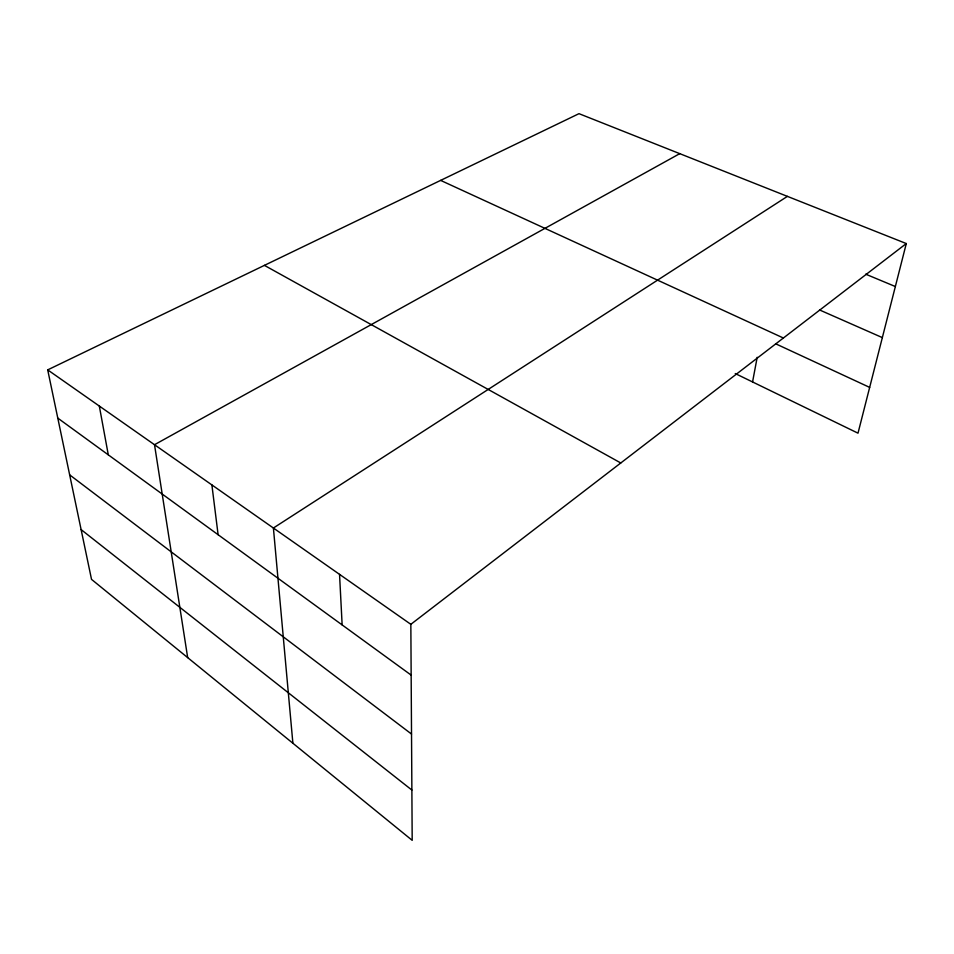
<?xml version="1.0" encoding="UTF-8"?>
<svg xmlns="http://www.w3.org/2000/svg" width="954" height="954" viewBox="0 0 954 954"><rect width="100%" height="100%" fill="white"/><g stroke="black" fill="none" stroke-linecap="round" stroke-linejoin="round"><path stroke-width="1.43" d="M752.563 381.958L757.19 357.297M906.3 243.556L410.84 624.321L412.188 840.331L91.524 579.376L47.7 369.878L578.995 113.669L906.3 243.556L858.004 433.176L735.26 373.551M787.408 196.369L273.404 528.015L292.89 743.249M679.749 153.654L154.512 444.719L187.676 657.628M865.683 274.168L895.353 286.534M819.558 309.955L882.343 337.609M440.629 180.389L783.389 338.014M775.59 343.75L869.666 387.396M264.413 265.367L620.792 462.976M47.7 369.878L410.84 624.321M57.789 418.114L411.15 675.11M69.666 474.865L411.52 734.055M81.114 529.589L411.878 790.055M99.311 406.034L108.291 454.843M211.883 484.918L218.108 534.717M339.541 574.368L342.14 624.906"/></g></svg>
